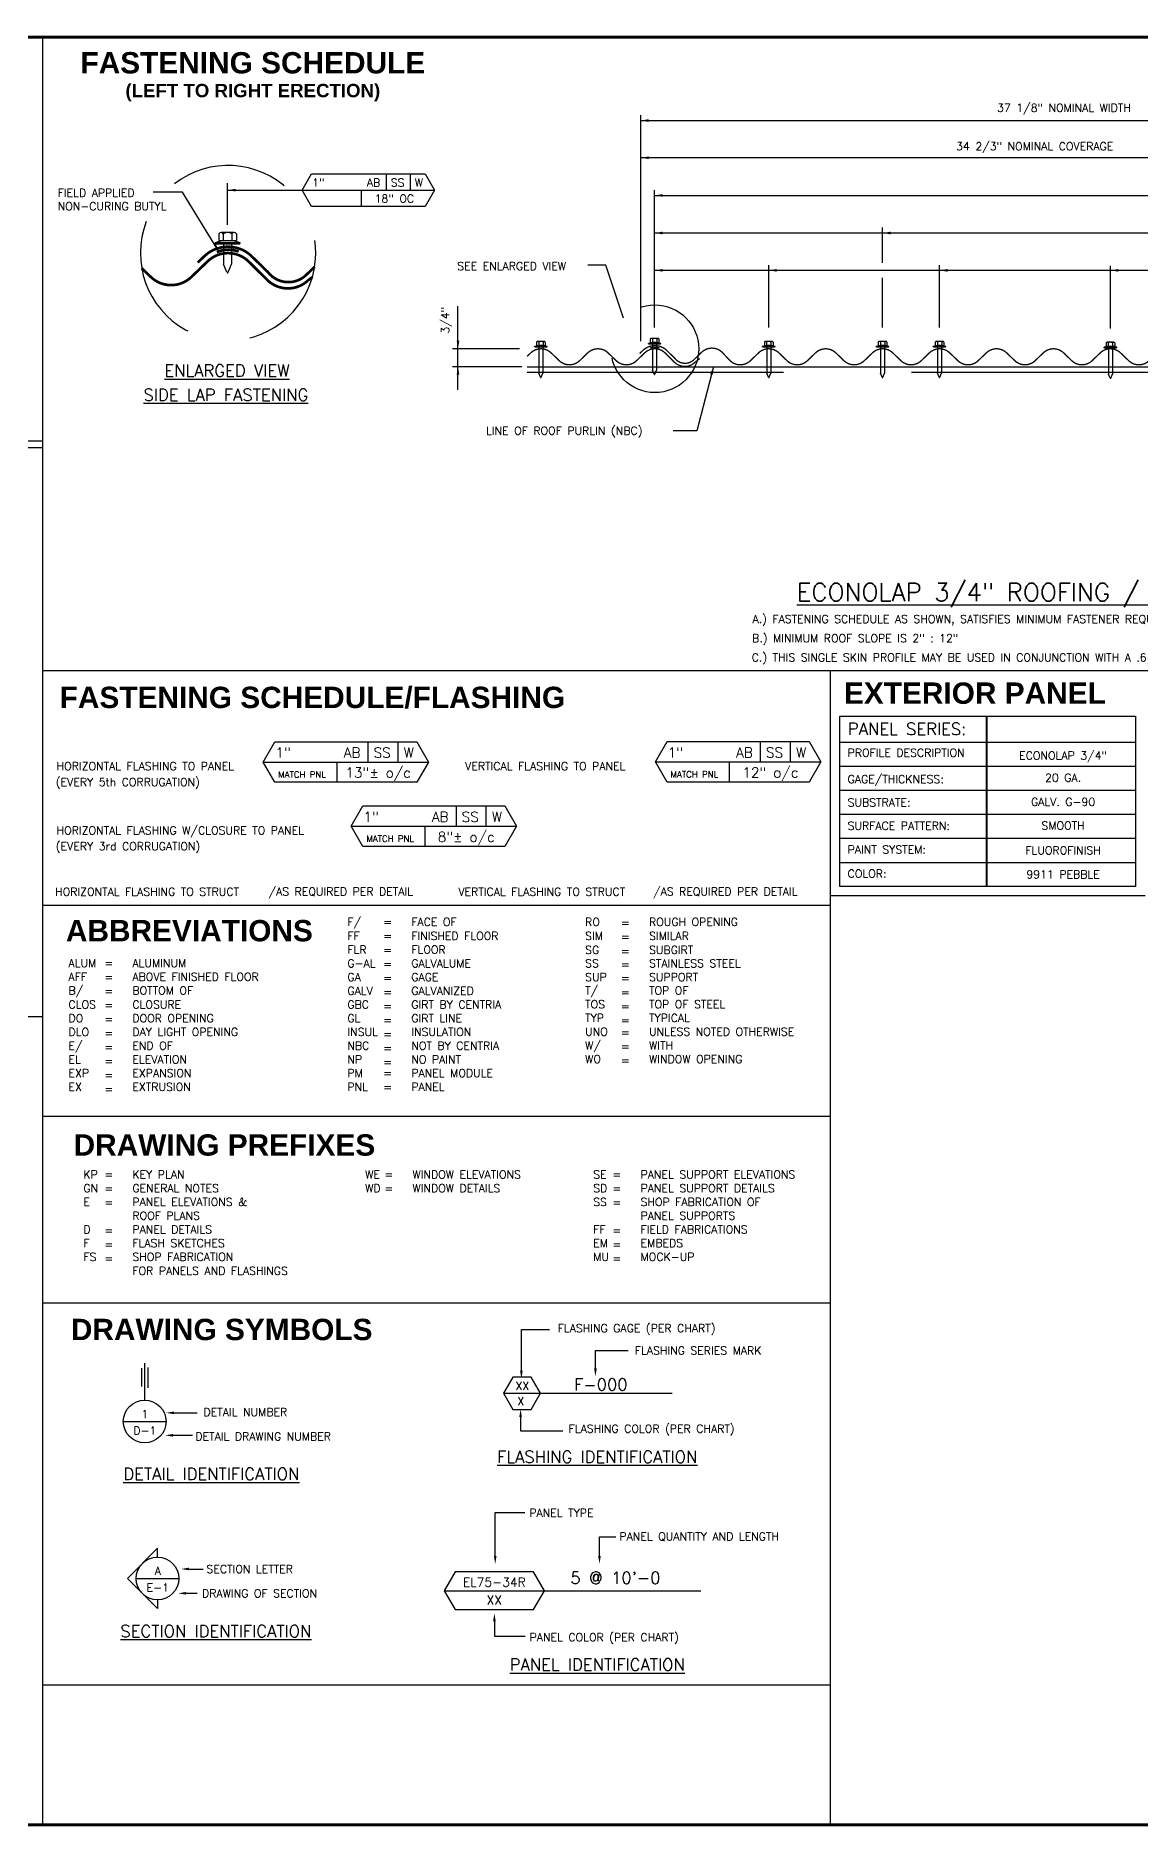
# Model space of a CAD drawing. Header units: inches. Extents: x 0 to 10293, y 0 to 4182.
# Drawn here: x 335.7 to 387.4, y -0.1 to 83.8 of the extents above; entities that cross this region are included whole.
import ezdxf
from ezdxf.enums import TextEntityAlignment as Align

# ---------------------------------------------------------------- set-up
doc = ezdxf.new("R2010")
doc.units = ezdxf.units.IN
doc.header["$LTSCALE"] = 48
doc.header["$MEASUREMENT"] = 0
doc.linetypes.add('HIDDEN', pattern=[0.375, 0.25, -0.125])
doc.linetypes.add('HIDDEN2', pattern=[0.1875, 0.125, -0.0625])
doc.layers.add('FAST', color=1, linetype='Continuous')
doc.styles.add('COMPLEX', font='complex')
doc.styles.add('LEROY', font='simplex.shx', dxfattribs={"height": 0.375})
doc.styles.add('SIMPLEX', font='SIMPLEX.SHX')
doc.styles.add('TITLE', font='sasb____.pfb', dxfattribs={"height": 2})
doc.dimstyles.new('CENTRIA', dxfattribs={"dimscale": 4, "dimtxt": 0.09375, "dimasz": 0.0938, "dimexe": 0.18, "dimexo": 0.0625, "dimgap": 0.0625, "dimtad": 3, "dimdec": 4, "dimzin": 1, "dimdsep": 46, "dimlunit": 4, "dimtxsty": 'SIMPLEX', "dimcen": 0.09, "dimclrt": 2, "dimadec": 0, "dimazin": 0, "dimtfac": 1, "dimtdec": 4, "dimtmove": 0, "dimatfit": 3, "dimfxl": 0, "dimtolj": 1, "dimtzin": 0, "dimarcsym": 0})

# ---------------------------------------------------------------- blocks, each defined once
blk = doc.blocks.new('TEST1')
blk.add_line((-4.694, 0), (7.324, 0))
blk.add_lwpolyline([(-4.185, 0.881), (-4.694, 0), (-4.185, -0.881), (-0.509, -0.881), (0, 0), (-0.509, 0.881)], close=True)
at = {"style": 'LEROY'}
for tag, p in [('PROFILE', (-2.347, 0.189)), ('COLOR', (-2.347, -0.65))]:
    blk.add_attdef(tag, text='', height=0.422, dxfattribs=at).set_placement(p, align=Align.CENTER)
blk = doc.blocks.new('DET')
blk.add_line((-0.25, 0), (0.25, 0))
blk.add_circle((0, 0), 0.25)
at = {"style": 'COMPLEX'}
for tag, p in [('DT', (0.002, 0.041)), ('DWG', (0.002, -0.154))]:
    blk.add_attdef(tag, text='', height=0.125, dxfattribs=at).set_placement(p, align=Align.CENTER)
blk = doc.blocks.new('ABHW-12')
at = {"layer": 'FAST'}
for p, q in [((-0.275, 0.153), (-0.275, -0.153)), ((-0.246, 0.204), (-0.085, 0.204)), ((-0.246, 0.102), (-0.085, 0.102)), ((-0.246, -0.102), (-0.085, -0.102)), ((-0.246, -0.205), (-0.085, -0.205))]:
    blk.add_line(p, q, dxfattribs=at)
at = {"layer": 'FAST', "linetype": 'Continuous'}
for p, q in [((-0.085, -0.205), (-0.085, 0.204)), ((-0.037, 0.295), (-0.037, -0.295)), ((-0.016, 0.295), (-0.037, 0.295)), ((-0.016, 0.295), (-0.016, -0.295)), ((0, 0.276), (-0.016, 0.276)), ((0, 0.276), (0, -0.276)), ((-0.016, -0.295), (-0.037, -0.295)), ((0, -0.276), (-0.016, -0.276))]:
    blk.add_line(p, q, dxfattribs=at)
at = {"layer": 'FAST', "linetype": 'HIDDEN2'}
for p, q in [((0, 0.092), (1.218, 0.092)), ((1.405, 0.015), (1.218, 0.092)), ((0, -0.093), (1.218, -0.093)), ((1.405, -0.015), (1.218, -0.093))]:
    blk.add_line(p, q, dxfattribs=at)
at = {"layer": 'FAST'}
for centre, radius, start, end in [((-0.214, 0.153), 0.0604, 122.1802, 237.8198), ((-0.075, 0), 0.199, 149.12741, 210.87259), ((0.847, 0), 0.931, 161.51217, 198.48783), ((-0.214, -0.153), 0.0604, 122.1802, 237.8198)]:
    blk.add_arc(centre, radius, start, end, dxfattribs=at)
at = {"layer": 'FAST', "linetype": 'HIDDEN2'}
blk.add_arc((1.399, 0), 0.016, 292.5, 67.5, dxfattribs=at)
blk = doc.blocks.new('AHW-6')
at = {"layer": 'FAST'}
for p, q in [((-0.275, 0.153), (-0.275, -0.153)), ((-0.246, 0.204), (-0.085, 0.204)), ((-0.246, 0.102), (-0.085, 0.102)), ((-0.246, -0.102), (-0.085, -0.102)), ((-0.246, -0.205), (-0.085, -0.205))]:
    blk.add_line(p, q, dxfattribs=at)
at = {"layer": 'FAST', "linetype": 'Continuous'}
for p, q in [((-0.085, -0.205), (-0.085, 0.204)), ((-0.037, 0.295), (-0.037, -0.295)), ((-0.016, 0.295), (-0.037, 0.295)), ((-0.016, 0.295), (-0.016, -0.295)), ((0, 0.276), (-0.016, 0.276)), ((0, 0.276), (0, -0.276)), ((-0.016, -0.295), (-0.037, -0.295)), ((0, -0.276), (-0.016, -0.276))]:
    blk.add_line(p, q, dxfattribs=at)
at = {"layer": 'FAST', "linetype": 'HIDDEN2'}
for p, q in [((0, 0.092), (0.468, 0.092)), ((0.655, 0.015), (0.468, 0.092)), ((0, -0.093), (0.468, -0.093)), ((0.655, -0.015), (0.468, -0.093))]:
    blk.add_line(p, q, dxfattribs=at)
at = {"layer": 'FAST'}
for centre, radius, start, end in [((-0.214, 0.153), 0.0604, 122.1802, 237.8198), ((-0.075, 0), 0.199, 149.1274, 210.8726), ((0.847, 0), 0.931, 161.5122, 198.4878), ((-0.214, -0.153), 0.0604, 122.1802, 237.8198)]:
    blk.add_arc(centre, radius, start, end, dxfattribs=at)
at = {"layer": 'FAST', "linetype": 'HIDDEN2'}
blk.add_arc((0.649, 0), 0.016, 292.5, 67.5, dxfattribs=at)
blk = doc.blocks.new('PNL_AT')
for p, q in [((0, -0.312), (13.852, -0.312)), ((0, -8.28), (0, -0.312)), ((6.859, -0.312), (6.859, -8.28)), ((6.891, -0.312), (6.891, -8.28)), ((13.852, -0.312), (13.852, -8.28)), ((0, -1.53), (13.852, -1.53)), ((0, -2.655), (13.852, -2.655)), ((0, -3.78), (13.852, -3.78)), ((0, -4.905), (13.852, -4.905)), ((0, -6.03), (13.852, -6.03)), ((0, -7.155), (13.852, -7.155)), ((13.852, -8.28), (0, -8.28))]:
    blk.add_line(p, q)
at = {"style": 'LEROY'}
for s, height, p in [('PANEL SERIES:', 0.5625, (0.381, -1.187)), ('PROFILE DESCRIPTION', 0.375, (0.368, -2.207)), ('GAGE/THICKNESS:', 0.375, (0.368, -3.446)), ('SUBSTRATE:', 0.375, (0.368, -4.54)), ('SURFACE PATTERN:', 0.375, (0.368, -5.631)), ('PAINT SYSTEM:', 0.375, (0.368, -6.746)), ('COLOR:', 0.375, (0.368, -7.871))]:
    blk.add_text(s, height=height, dxfattribs=at).set_placement(p)
for tag, height, p in [('PANEL_SERIES', 0.562, (10.488, -1.25)), ('PROFILE', 0.375, (10.457, -2.34)), ('GAGE_THICKNESS', 0.375, (10.457, -3.377)), ('SUBSTRATE', 0.375, (10.457, -4.511)), ('PATTERN', 0.375, (10.457, -5.622)), ('PAINT', 0.375, (10.457, -6.781)), ('COLOR', 0.375, (10.457, -7.906))]:
    blk.add_attdef(tag, text='', height=height, dxfattribs=at).set_placement(p, align=Align.CENTER)

msp = doc.modelspace()

# ---------------------------------------------------------------- linework, layer by layer
for p, q in [((364.03697, 69.50211), (364.03697, 80.09558)), ((364.03697, 79.84558), (401.46635, 79.84558)), ((398.70364, 78.10267), (364.03697, 78.10267)), ((352.11472, 77.34396), (352.11472, 76.58396)), ((353.2286, 77.34396), (353.2286, 76.58396)), ((344.68823, 74.96383), (344.68823, 76.91645)), ((348.18343, 76.58396), (354.38208, 76.58396)), ((350.94515, 76.58396), (350.94515, 75.82396)), ((364.68423, 70.14558), (364.68423, 76.58708)), ((364.68423, 76.33708), (399.35989, 76.33708)), ((375.36002, 73.18089), (375.36002, 74.82765)), ((364.68423, 74.57876), (388.69352, 74.57876)), ((370.02662, 70.14558), (370.02662, 73.07765)), ((378.02672, 70.14558), (378.02672, 73.07765)), ((386.02682, 70.10845), (386.02682, 73.04051)), ((364.68423, 72.82876), (394.02692, 72.82876)), ((375.36002, 70.14558), (375.36002, 72.47385)), ((355.47574, 68.31313), (355.47574, 71.15562)), ((358.35949, 69.15299), (355.22574, 69.15299)), ((358.46847, 68.31313), (355.22574, 68.31313)), ((355.47574, 67.22918), (355.47574, 68.31313)), ((351.26056, 50.74215), (351.26056, 49.79215)), ((352.6529, 50.74215), (352.6529, 49.79215)), ((369.63221, 50.74896), (369.63221, 49.79896)), ((371.02456, 50.74896), (371.02456, 49.79896)), ((346.34645, 49.79215), (354.09476, 49.79215)), ((349.79859, 49.79215), (349.79859, 48.84215)), ((364.7181, 49.79896), (372.46641, 49.79896)), ((368.17025, 49.79896), (368.17025, 48.84896)), ((355.38692, 47.7328), (355.38692, 46.7828)), ((356.77926, 47.7328), (356.77926, 46.7828)), ((350.47281, 46.7828), (358.22112, 46.7828)), ((353.92496, 46.7828), (353.92496, 45.8328)), ((340.66773, 20.54263), (340.66773, 21.39135)), ((340.80358, 19.8935), (340.80358, 21.62899)), ((340.9734, 20.47474), (340.9734, 21.4253)), ((357.61049, 20.21579), (365.49744, 20.21579)), ((339.99229, 11.54224), (341.4065, 12.95645)), ((341.4065, 12.54224), (341.4065, 12.95645)), ((339.99229, 11.54224), (341.4065, 10.12803)), ((341.4065, 10.54224), (341.4065, 10.12803))]:
    msp.add_line(p, q)
at = {"linetype": 'Continuous'}
for p, q in [((358.71847, 68.31313), (409.18997, 68.31313)), ((358.44295, 23.20273), (359.75758, 23.20273)), ((358.44295, 21.27816), (358.44295, 23.20273)), ((361.91212, 22.2172), (363.44586, 22.2172)), ((361.91212, 21.38766), (361.91212, 22.2172)), ((342.17676, 19.30089), (343.2622, 19.30089)), ((358.40643, 19.10461), (358.40643, 18.45758)), ((358.40643, 18.45758), (360.37838, 18.45758)), ((342.12957, 18.24848), (343.0452, 18.24848)), ((357.2188, 14.63771), (358.60474, 14.63771)), ((357.2188, 12.59268), (357.2188, 14.63771)), ((362.10053, 12.60009), (362.10053, 13.49189)), ((362.10053, 13.49189), (362.86387, 13.49189)), ((342.88346, 11.98523), (343.54031, 11.98523)), ((342.74113, 10.84714), (343.25566, 10.84714)), ((357.1792, 9.53651), (357.1792, 8.84284)), ((357.1792, 8.84284), (358.61793, 8.84284))]:
    msp.add_line(p, q, dxfattribs=at)
at = {"linetype": 'HIDDEN'}
msp.add_line((358.71847, 68.06313), (409.18997, 68.06313), dxfattribs=at)
for points, const_width in [([(296, 0), (296, 83.752), (432, 83.752), (432, 0)], 0.128), ([(336.02997, 83.752), (336.02997, 0)], 0.0625), ([(344.17864, 73.67925), (344.38706, 73.75114), (344.57582, 73.78589), (344.72979, 73.79454), (344.9552, 73.77594), (345.20359, 73.71033)], 0.125), ([(364.47271, 69.1899), (364.5917, 69.21763), (364.64826, 69.22237), (364.698, 69.22237), (364.7767, 69.22237), (364.81644, 69.2129), (364.89178, 69.1972), (364.91811, 69.1887)], 0.0625), ([(336.02997, 64.82755), (296, 64.82755)], 0.0625), ([(336.02997, 64.51512), (296, 64.51512)], 0.0625), ([(336.02997, 54.06913), (432, 54.06913)], 0.0625), ([(372.91646, 54.06913), (372.91646, 0)], 0.0625), ([(336.02997, 43.08128), (372.91646, 43.08128)], 0.0625), ([(372.91646, 43.53044), (387.66765, 43.53044)], 0.0625), ([(336.02997, 37.85528), (296, 37.85528)], 0.0625), ([(336.02997, 33.18861), (372.91646, 33.18861)], 0.0625), ([(336.02997, 24.45393), (372.91646, 24.45393)], 0.0625), ([(336.02997, 6.54989), (372.91646, 6.54989)], 0.0625), ([(432, 0), (296, 0)], 0.128)]:
    msp.add_lwpolyline(points, dxfattribs=dict(const_width=const_width))
for points in [[(354.38208, 76.58396), (353.94329, 75.82396), (348.62222, 75.82396), (348.18343, 76.58396), (348.62222, 77.34396), (353.94329, 77.34396)], [(354.09476, 49.79215), (353.54627, 48.84215), (346.89493, 48.84215), (346.34645, 49.79215), (346.89493, 50.74215), (353.54627, 50.74215)], [(372.46641, 49.79896), (371.91793, 48.84896), (365.26659, 48.84896), (364.7181, 49.79896), (365.26659, 50.74896), (371.91793, 50.74896)], [(358.22112, 46.7828), (357.67263, 45.8328), (351.02129, 45.8328), (350.47281, 46.7828), (351.02129, 47.7328), (357.67263, 47.7328)], [(358.0435, 20.96579), (357.61049, 20.21579), (358.0435, 19.46579), (358.90953, 19.46579), (359.34254, 20.21579), (358.90953, 20.96579)]]:
    msp.add_lwpolyline(points, close=True)
for points, const_width in [([(343.28706, 73.19127), (343.64593, 73.53676, -0.36731149), (345.73906, 73.55998), (346.57594, 72.74372, 0.43499793), (348.33606, 72.58193), (348.76059, 72.99063)], 0.125), ([(340.66424, 72.92692), (341.08676, 72.52015, 0.40313094), (342.99402, 72.52015), (343.75346, 73.25128, -0.40313078), (345.66072, 73.25128), (346.55563, 72.36541, 0.40313086), (348.46289, 72.36541), (348.65586, 72.51579)], 0.125), ([(358.71847, 68.80194), (358.88344, 68.96077, -0.40313078), (359.83707, 68.96077), (360.21679, 68.5952, 0.40313094), (361.17042, 68.59521), (361.55014, 68.96077, -0.40313072), (362.50377, 68.96077), (362.88349, 68.59521, 0.40313094), (363.83712, 68.59521), (364.21684, 68.96077, -0.40313078), (365.17047, 68.96077), (365.61793, 68.51783, 0.40313086), (366.57156, 68.51784), (366.79968, 68.6956)], 0.0625), ([(363.98365, 68.93076), (364.16308, 69.10351, -0.36731149), (365.20964, 69.11512), (365.62808, 68.70699, 0.43499793), (366.50814, 68.62609), (366.88786, 68.99165, -0.40313078), (367.84149, 68.99165), (368.21646, 68.5952, 0.40313086), (369.17009, 68.59521), (369.54981, 68.96077, -0.40313078), (370.50344, 68.96077), (370.88316, 68.5952, 0.40313078), (371.83679, 68.5952), (372.21651, 68.96077, -0.40313079), (373.17014, 68.96077), (373.54986, 68.5952, 0.40313078), (374.50349, 68.5952), (374.88321, 68.96077, -0.40313079), (375.83684, 68.96077), (376.21656, 68.5952, 0.40313078), (377.17019, 68.5952), (377.54991, 68.96077, -0.40313078), (378.50354, 68.96077), (378.88326, 68.5952, 0.40313086), (379.83689, 68.5952), (380.21661, 68.96077, -0.40313078), (381.17024, 68.96077), (381.54996, 68.5952, 0.40313078), (382.50359, 68.5952), (382.88331, 68.96077, -0.40313072), (383.83694, 68.96077), (384.21666, 68.5952, 0.40313094), (385.17029, 68.59521), (385.55001, 68.96077, -0.40313072), (386.50364, 68.96077), (386.88336, 68.5952, 0.40313078), (387.83699, 68.5952)], 0.0625)]:
    msp.add_lwpolyline(points, format="xyb", dxfattribs=dict(const_width=const_width))
msp.add_lwpolyline([(363.22069, 70.58202), (362.40563, 73.06846), (361.55231, 73.06846)])
at = {"linetype": 'HIDDEN2'}
msp.add_circle((364.69366, 69.15299), 2.05226, dxfattribs=at)
msp.add_arc((344.70709, 73.63572), 4.10451, 158.8155783, 127.6689145, dxfattribs=at)
for points in [[(364.41197, 79.90808), (364.41197, 79.78308), (364.03697, 79.84558)], [(364.41197, 78.16517), (364.41197, 78.04017), (364.03697, 78.10267)], [(365.05923, 76.39958), (365.05923, 76.27458), (364.68423, 76.33708)], [(365.05923, 74.64015), (365.05923, 74.51515), (364.68423, 74.57765)], [(375.73502, 74.64015), (375.73502, 74.51515), (375.36002, 74.57765)], [(365.05923, 72.89015), (365.05923, 72.76515), (364.68423, 72.82765)], [(370.40162, 72.89015), (370.40162, 72.76515), (370.02662, 72.82765)], [(378.40172, 72.89015), (378.40172, 72.76515), (378.02672, 72.82765)], [(386.40182, 72.89015), (386.40182, 72.76515), (386.02682, 72.82765)], [(355.41324, 69.52799), (355.53824, 69.52799), (355.47574, 69.15299)], [(355.41324, 67.93813), (355.53824, 67.93813), (355.47574, 68.31313)]]:
    msp.add_solid(points)
at = {"linetype": 'Continuous'}
for points in [[(358.50545, 21.27816), (358.38045, 21.27816), (358.44295, 20.90316)], [(361.97462, 21.38766), (361.84962, 21.38766), (361.91212, 21.01266)], [(342.17676, 19.23839), (342.17676, 19.36339), (341.80176, 19.30089)], [(358.34393, 19.10461), (358.46893, 19.10461), (358.40643, 19.47961)], [(342.12957, 18.18598), (342.12957, 18.31098), (341.75457, 18.24848)], [(357.2813, 12.59268), (357.1563, 12.59268), (357.2188, 12.21768)], [(362.16303, 12.60009), (362.03803, 12.60009), (362.10053, 12.22509)], [(342.88346, 11.92273), (342.88346, 12.04773), (342.50846, 11.98523)], [(342.74113, 10.78464), (342.74113, 10.90964), (342.36613, 10.84714)], [(357.1167, 9.53651), (357.2417, 9.53651), (357.1792, 9.91151)]]:
    msp.add_solid(points, dxfattribs=at)
at = {"layer": 'Defpoints'}
msp.add_line((0, 0), (10200, 0), dxfattribs=at)

# ---------------------------------------------------------------- block references
at = {"xscale": 2, "yscale": 2, "zscale": 2, "rotation": 270}
msp.add_blockref('AHW-6', (344.68823, 74.04871), dxfattribs=at)
at = {"rotation": 270}
for p in [(364.68423, 69.36213), (359.36026, 69.22123), (370.02662, 69.22123), (375.36002, 69.22123), (378.02672, 69.22123), (386.02682, 69.18409)]:
    msp.add_blockref('ABHW-12', p, dxfattribs=at)
for name, p, values in [('PNL_AT', (373.3534, 52.24772), {'PROFILE': 'ECONOLAP 3/4"', 'GAGE_THICKNESS': '20 GA.', 'SUBSTRATE': 'GALV. G-90', 'PATTERN': 'SMOOTH', 'PAINT': 'FLUOROFINISH', 'COLOR': '9911 PEBBLE'}), ('TEST1', (359.52134, 10.96823), {'PROFILE': 'EL75-34R', 'COLOR': 'XX'})]:
    msp.add_blockref(name, p).add_auto_attribs(values)
ref = msp.add_blockref('DET', (340.80358, 18.8935), dxfattribs=dict(xscale=4, yscale=4, zscale=4))
ref.add_attrib('DT', '1', dxfattribs={"height": 0.375, "style": 'LEROY'}).set_placement((340.81317, 19.05686), align=Align.CENTER)
ref.add_attrib('DWG', 'D-1', dxfattribs={"height": 0.375, "style": 'LEROY'}).set_placement((340.81317, 18.27941), align=Align.CENTER)
ref = msp.add_blockref('DET', (341.4065, 11.54224), dxfattribs=dict(xscale=4, yscale=4, zscale=4))
ref.add_attrib('DT', 'A', dxfattribs={"height": 0.375, "style": 'LEROY'}).set_placement((341.41609, 11.7056), align=Align.CENTER)
ref.add_attrib('DWG', 'E-1', dxfattribs={"height": 0.375, "style": 'LEROY'}).set_placement((341.41609, 10.92815), align=Align.CENTER)

# ---------------------------------------------------------------- texts
for s, height, style, p in [('FASTENING SCHEDULE', 1, 'TITLE', (345.86837, 82.05262)), ('(LEFT TO RIGHT ERECTION)', 0.625, 'TITLE', (345.86837, 80.93877)), ('AB', 0.375, 'LEROY', (351.52043, 76.74878)), ('18" OC', 0.375, 'LEROY', (352.49469, 75.99878)), ('SS', 0.375, 'LEROY', (352.64543, 76.74878)), ('W', 0.375, 'LEROY', (353.64543, 76.74878)), ('%%UENLARGED VIEW', 0.5625, 'LEROY', (344.65305, 67.84789)), ('%%USIDE LAP FASTENING', 0.5625, 'LEROY', (344.60767, 66.71402)), ('FASTENING SCHEDULE/FLASHING', 1, 'TITLE', (348.65671, 52.32162)), ('EXTERIOR PANEL', 1, 'TITLE', (379.68093, 52.51959)), ('AB', 0.46875, 'LEROY', (350.51769, 49.99818)), ('SS', 0.46875, 'LEROY', (351.92394, 49.99818)), ('W', 0.46875, 'LEROY', (353.17394, 49.99818)), ('AB', 0.46875, 'LEROY', (368.88935, 50.00499)), ('SS', 0.46875, 'LEROY', (370.2956, 50.00499)), ('W', 0.46875, 'LEROY', (371.5456, 50.00499)), ('13"%%P o/c', 0.46875, 'LEROY', (351.73552, 49.06068)), ('12" o/c', 0.46875, 'LEROY', (370.10718, 49.06749)), ('MATCH PNL', 0.294111, 'LEROY', (348.17394, 49.06068)), ('MATCH PNL', 0.294111, 'LEROY', (366.5456, 49.06749)), ('AB', 0.46875, 'LEROY', (354.64405, 46.98883)), ('SS', 0.46875, 'LEROY', (356.0503, 46.98883)), ('W', 0.46875, 'LEROY', (357.3003, 46.98883)), ('MATCH PNL', 0.294111, 'LEROY', (352.3003, 46.05133)), ('8"%%P o/c', 0.46875, 'LEROY', (355.86188, 46.05133)), ('ABBREVIATIONS', 1, 'TITLE', (342.89689, 41.39138)), ('DRAWING PREFIXES', 1, 'TITLE', (344.53737, 31.35115)), ('DRAWING SYMBOLS', 1, 'TITLE', (344.40931, 22.70781)), ('XX', 0.375, 'LEROY', (358.49171, 20.37667)), ('X', 0.375, 'LEROY', (358.4193, 19.66277)), ('%%UFLASHING IDENTIFICATION', 0.5625, 'LEROY', (361.99634, 16.95904)), ('%%UDETAIL IDENTIFICATION', 0.5625, 'LEROY', (343.92505, 16.15652)), ('%%USECTION IDENTIFICATION', 0.5625, 'LEROY', (344.13714, 8.7905)), ('%%UPANEL IDENTIFICATION', 0.5625, 'LEROY', (361.99634, 7.22309))]:
    msp.add_text(s, height=height, dxfattribs=dict(style=style)).set_placement(p, align=Align.CENTER)
at = {"style": 'LEROY'}
for s, height, p in [('1"', 0.375, (348.64543, 76.74878)), ('SEE ENLARGED VIEW', 0.375, (355.44172, 72.83898)), ('LINE OF ROOF PURLIN (NBC)', 0.375, (356.78792, 65.12882)), ('A.) FASTENING SCHEDULE AS SHOWN, SATISFIES MINIMUM FASTENER REQUIREMENTS FOR PANEL APPLICATIONS.', 0.375, (369.26772, 56.30489)), ('B.) MINIMUM ROOF SLOPE IS 2" : 12" ', 0.375, (369.24729, 55.40496)), ('C.) THIS SINGLE SKIN PROFILE MAY BE USED IN CONJUNCTION WITH A .6# DENSITY DRAPED INSULATION WITH A MAXIMUM THICKNESS OF 4".', 0.375, (369.22686, 54.50503)), ('1"', 0.46875, (346.92394, 49.99818)), ('1"', 0.46875, (365.2956, 50.00499)), ('HORIZONTAL FLASHING TO PANEL', 0.375, (336.67887, 49.40989)), ('VERTICAL FLASHING TO PANEL', 0.375, (355.81078, 49.40989)), ('(EVERY 5th CORRUGATION)', 0.375, (336.6417, 48.66684)), ('1"', 0.46875, (351.0503, 46.98883)), ('HORIZONTAL FLASHING W/CLOSURE TO PANEL', 0.375, (336.67887, 46.40053)), ('(EVERY 3rd CORRUGATION)', 0.375, (336.6417, 45.65748)), ('HORIZONTAL FLASHING TO STRUCT', 0.375, (336.60823, 43.52699)), ('/AS REQUIRED PER DETAIL', 0.375, (346.60293, 43.53722)), ('VERTICAL FLASHING TO STRUCT', 0.375, (355.4929, 43.52699)), ('/AS REQUIRED PER DETAIL', 0.375, (364.60877, 43.53722)), ('F/', 0.375, (350.29601, 42.11405)), ('      =', 0.375, (350.29601, 42.11405)), ('FACE OF', 0.375, (353.28903, 42.11405)), ('RO', 0.375, (361.42921, 42.11405)), ('      =', 0.375, (361.42921, 42.07387)), ('ROUGH OPENING', 0.375, (364.42223, 42.11405)), ('FF', 0.375, (350.29601, 41.4578)), ('FLR', 0.375, (350.29601, 40.81495)), ('      =', 0.375, (350.29601, 41.4578)), ('FINISHED FLOOR', 0.375, (353.28903, 41.4578)), ('FLOOR', 0.375, (353.28903, 40.81495)), ('SIM', 0.375, (361.42921, 41.4578)), ('SG', 0.375, (361.42921, 40.80155)), ('      =', 0.375, (361.42921, 41.41762)), ('SIMILAR', 0.375, (364.42223, 41.4578)), ('SUBGIRT', 0.375, (364.42223, 40.80155)), ('ALUM', 0.375, (337.23591, 40.18548)), ('      =', 0.375, (337.23591, 40.18548)), ('ALUMINUM', 0.375, (340.22893, 40.18548)), ('G-AL', 0.375, (350.29601, 40.17209)), ('      =', 0.375, (350.29601, 40.80155)), ('      =', 0.375, (350.29601, 40.1453)), ('GALVALUME', 0.375, (353.28903, 40.17209)), ('SS', 0.375, (361.42921, 40.17209)), ('      =', 0.375, (361.42921, 40.74798)), ('      =', 0.375, (361.42921, 40.11852)), ('STAINLESS STEEL', 0.375, (364.42223, 40.17209)), ('AFF', 0.375, (337.23591, 39.54262)), ('      =', 0.375, (337.23591, 39.52923)), ('ABOVE FINISHED FLOOR', 0.375, (340.22893, 39.54262)), ('GA', 0.375, (350.29601, 39.52923)), ('      =', 0.375, (350.29601, 39.48905)), ('GAGE', 0.375, (353.28903, 39.52923)), ('SUP', 0.375, (361.42921, 39.52923)), ('      =', 0.375, (361.42921, 39.47566)), ('SUPPORT', 0.375, (364.42223, 39.52923)), ('CLOS', 0.375, (337.23591, 38.24352)), ('B/', 0.375, (337.23591, 38.89977)), ('      =', 0.375, (337.23591, 38.87298)), ('CLOSURE', 0.375, (340.22893, 38.24352)), ('BOTTOM OF', 0.375, (340.22893, 38.89977)), ('GALV', 0.375, (350.29601, 38.88637)), ('GBC', 0.375, (350.29601, 38.24352)), ('      =', 0.375, (350.29601, 38.8328)), ('GALVANIZED', 0.375, (353.28903, 38.88637)), ('GIRT BY CENTRIA', 0.375, (353.28903, 38.24352)), ('T/', 0.375, (361.42921, 38.89977)), ('TOS', 0.375, (361.42921, 38.25691)), ('      =', 0.375, (361.42921, 38.81941)), ('TOP OF', 0.375, (364.42223, 38.89977)), ('TOP OF STEEL', 0.375, (364.42223, 38.25691)), ('DO', 0.375, (337.23591, 37.60066)), ('      =', 0.375, (337.23591, 38.21673)), ('      =', 0.375, (337.23591, 37.56048)), ('DOOR OPENING', 0.375, (340.22893, 37.60066)), ('GL', 0.375, (350.29601, 37.60066)), ('      =', 0.375, (350.29601, 38.17655)), ('GIRT LINE', 0.375, (353.28903, 37.60066)), ('TYP', 0.375, (361.42921, 37.61405)), ('      =', 0.375, (361.42921, 38.16316)), ('TYPICAL', 0.375, (364.42223, 37.61405)), ('DLO', 0.375, (337.23591, 36.9578)), ('      =', 0.375, (337.23591, 36.90423)), ('DAY LIGHT OPENING', 0.375, (340.22893, 36.9578)), ('INSUL', 0.375, (350.29601, 36.9578)), ('      =', 0.375, (350.29601, 37.5203)), ('      =', 0.375, (350.29601, 36.86405)), ('INSULATION', 0.375, (353.28903, 36.9578)), ('UNO', 0.375, (361.42921, 36.9712)), ('      =', 0.375, (361.42921, 37.50691)), ('      =', 0.375, (361.42921, 36.93102)), ('UNLESS NOTED OTHERWISE', 0.375, (364.42223, 36.9712)), ('E/', 0.375, (337.23591, 36.31495)), ('      =', 0.375, (337.23591, 36.24798)), ('END OF', 0.375, (340.22893, 36.31495)), ('NBC', 0.375, (350.29601, 36.31495)), ('      =', 0.375, (350.29601, 36.2078)), ('NOT BY CENTRIA', 0.375, (353.28903, 36.31495)), ('W/', 0.375, (361.42921, 36.32834)), ('      =', 0.375, (361.42921, 36.27477)), ('WITH', 0.375, (364.42223, 36.32834)), ('EL', 0.375, (337.23591, 35.67209)), ('EXP', 0.375, (337.23591, 35.02923)), ('      =', 0.375, (337.23591, 35.59173)), ('ELEVATION', 0.375, (340.22893, 35.67209)), ('EXPANSION', 0.375, (340.22893, 35.02923)), ('NP', 0.375, (350.29601, 35.67209)), ('PM', 0.375, (350.29601, 35.02923)), ('      =', 0.375, (350.29601, 35.55155)), ('      =', 0.375, (350.29601, 35.02923)), ('NO PAINT', 0.375, (353.28903, 35.67209)), ('PANEL MODULE', 0.375, (353.28903, 35.02923)), ('WO', 0.375, (361.42921, 35.68548)), ('      =', 0.375, (361.42921, 35.61852)), ('WINDOW OPENING', 0.375, (364.42223, 35.68548)), ('EX', 0.375, (337.23591, 34.38637)), ('      =', 0.375, (337.23591, 34.93548)), ('      =', 0.375, (337.23591, 34.27923)), ('EXTRUSION', 0.375, (340.22893, 34.38637)), ('PNL', 0.375, (350.29601, 34.38637)), ('      =', 0.375, (350.29601, 34.37298)), ('PANEL', 0.375, (353.28903, 34.38637)), ('KP', 0.375, (337.93197, 30.27972)), ('      =', 0.375, (337.23591, 30.27972)), ('KEY PLAN', 0.375, (340.22893, 30.27972)), ('WE', 0.375, (351.12924, 30.27972)), ('      =', 0.375, (350.35129, 30.27972)), ('WINDOW ELEVATIONS', 0.375, (353.34431, 30.27972)), ('SE', 0.375, (361.8089, 30.27972)), ('      =', 0.375, (361.03095, 30.27972)), ('PANEL SUPPORT ELEVATIONS', 0.375, (364.02398, 30.27972)), ('GN', 0.375, (337.93197, 29.63686)), ('E', 0.375, (337.93197, 28.994)), ('      =', 0.375, (337.23591, 29.62347)), ('GENERAL NOTES', 0.375, (340.22893, 29.63686)), ('PANEL ELEVATIONS &', 0.375, (340.22893, 28.994)), ('WD', 0.375, (351.12924, 29.63686)), ('      =', 0.375, (350.35129, 29.62347)), ('WINDOW DETAILS', 0.375, (353.34431, 29.63686)), ('SD', 0.375, (361.8089, 29.63686)), ('SS', 0.375, (361.8089, 28.994)), ('      =', 0.375, (361.03095, 29.62347)), ('SHOP FABRICATION OF', 0.375, (364.02398, 28.994)), ('PANEL SUPPORT DETAILS', 0.375, (364.02398, 29.63686)), ('      =', 0.375, (337.23591, 28.96722)), ('ROOF PLANS', 0.375, (340.22893, 28.35115)), ('      =', 0.375, (361.03095, 28.96722)), ('PANEL SUPPORTS', 0.375, (364.02398, 28.35115)), ('D', 0.375, (337.93197, 27.70829)), ('      =', 0.375, (337.23591, 27.65472)), ('PANEL DETAILS', 0.375, (340.22893, 27.70829)), ('FF', 0.375, (361.8089, 27.70829)), ('      =', 0.375, (361.03095, 27.65472)), ('FIELD FABRICATIONS', 0.375, (364.02398, 27.70829)), ('F', 0.375, (337.93197, 27.06543)), ('      =', 0.375, (337.23591, 26.99847)), ('FLASH SKETCHES', 0.375, (340.22893, 27.06543)), ('EM', 0.375, (361.8089, 27.06543)), ('      =', 0.375, (361.03095, 26.99847)), ('EMBEDS', 0.375, (364.02398, 27.06543)), ('FS', 0.375, (337.93197, 26.42258)), ('      =', 0.375, (337.23591, 26.34222)), ('SHOP FABRICATION', 0.375, (340.22893, 26.42258)), ('FOR PANELS AND FLASHINGS', 0.375, (340.22893, 25.76633)), ('MU', 0.375, (361.8089, 26.42258)), ('      =', 0.375, (361.03095, 26.34222)), ('MOCK-UP', 0.375, (364.02398, 26.42258)), ('FLASHING GAGE (PER CHART)', 0.375, (360.14277, 23.07847)), ('FLASHING SERIES MARK', 0.375, (363.75611, 22.02944)), ('F-000', 0.5625, (360.90842, 20.34651)), ('DETAIL NUMBER', 0.375, (343.55756, 19.14737)), ('FLASHING COLOR (PER CHART)', 0.375, (360.65402, 18.37184)), ('DETAIL DRAWING NUMBER', 0.375, (343.17794, 18.00858)), ('PANEL TYPE ', 0.375, (358.81593, 14.42662)), ('PANEL QUANTITY AND LENGTH', 0.375, (363.03546, 13.324)), ('SECTION LETTER', 0.375, (343.69792, 11.7961)), ("5 @ 10'-0 ", 0.5625, (360.74065, 11.29336)), ('DRAWING OF SECTION', 0.375, (343.49106, 10.65732)), ('PANEL COLOR (PER CHART)', 0.375, (358.82912, 8.59941))]:
    msp.add_text(s, height=height, dxfattribs=at).set_placement(p)
at = {"char_height": 0.375, "attachment_point": 5, "style": 'SIMPLEX'}
for s, insert in [('37 1/8" NOMINAL WIDTH', (383.85137, 80.3813)), ('34 2/3" NOMINAL COVERAGE', (382.48153, 78.57588))]:
    msp.add_mtext(s, dxfattribs=dict(at, insert=insert))
at = {"style": 'LEROY'}
for s, insert, char_height, width, attachment_point in [('FIELD APPLIED\\PNON-CURING BUTYL', (336.72994, 76.64589), 0.375, 6.15625, 1), ('{\\LECONOLAP 3/4" ROOFING / FASTENING SCHEDULE}', (385.81953, 58.17306), 0.84375, 50.78125, 2)]:
    msp.add_mtext(s, dxfattribs=dict(at, insert=insert, char_height=char_height, width=width, attachment_point=attachment_point))
at = {"insert": (354.94003, 70.48605), "char_height": 0.375, "attachment_point": 5, "rotation": 90, "style": 'SIMPLEX'}
msp.add_mtext('3/4"', dxfattribs=at)

# ---------------------------------------------------------------- leaders
for points in [[(344.28285, 73.71519), (342.57811, 76.48394), (341.20208, 76.48394)], [(344.68823, 76.58396), (348.18343, 76.58396)], [(367.43857, 68.31313), (366.66473, 65.30994), (365.54564, 65.30994)]]:
    msp.add_leader(points, dimstyle='CENTRIA', override={"dimscale": 4, "dimasz": 0.09375, "dimexe": 0.0625, "dimcen": 0.09375, "dimtofl": 1})

doc.saveas('drawing.dxf')
